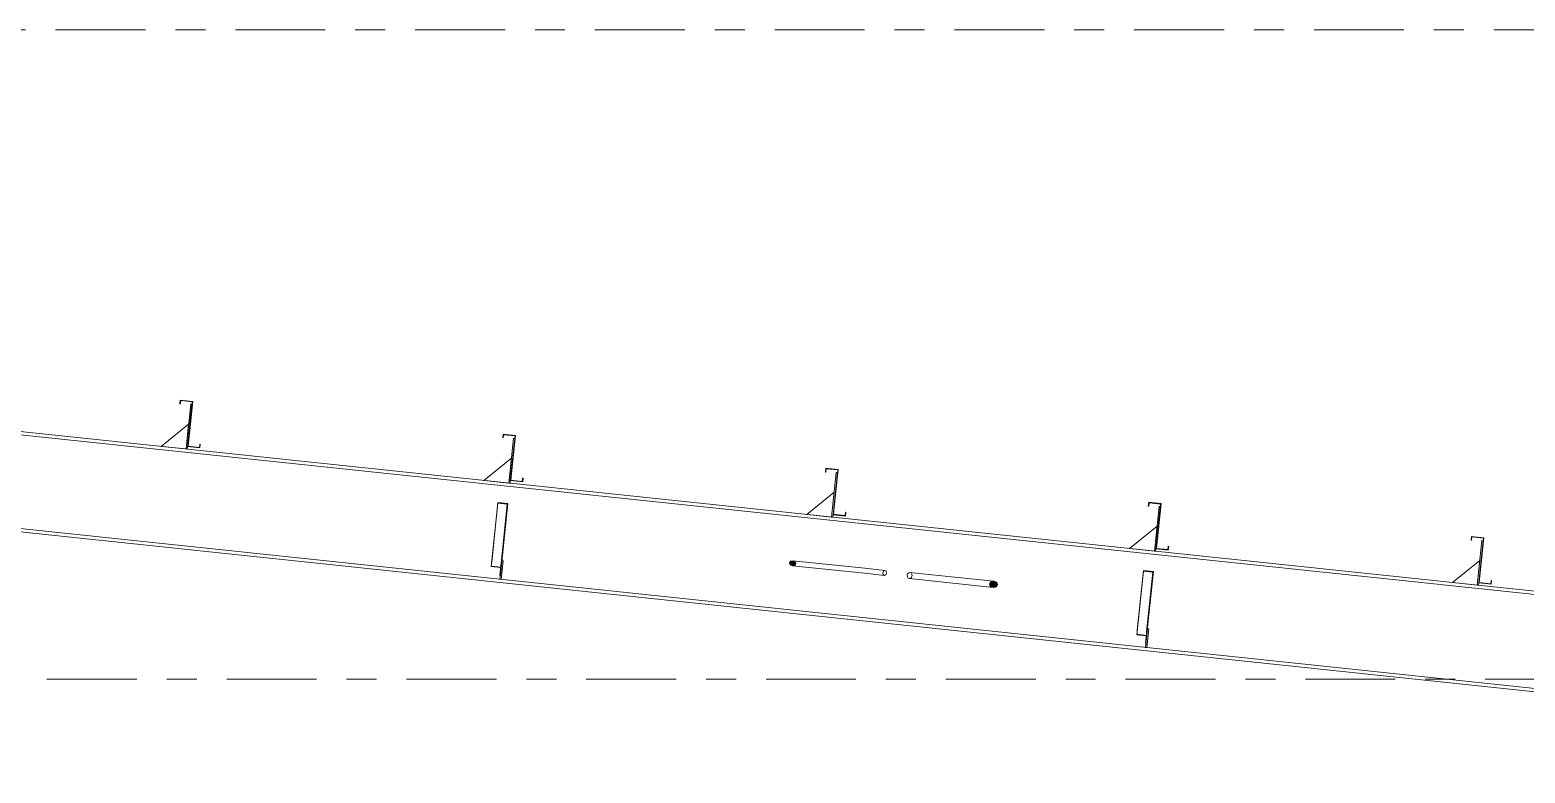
# Model space of a CAD drawing. Header units: millimetres. Extents: x -49 to 773, y -82 to 492.
# Drawn here: x 361.49 to 411.39, y 422.62 to 447.42 of the extents above; entities that cross this region are included whole.
import ezdxf

# ---------------------------------------------------------------- set-up
doc = ezdxf.new("R2010")
doc.units = ezdxf.units.MM
for name, pattern in [('XKITLINE00', [0]), ('XKITLINE02', [4, 2, -2]), ('XKITLINE03', [6, 3, -1, 1, -1])]:
    doc.linetypes.add(name, pattern=pattern)
doc.layers.add('Part', color=2, linetype='Continuous', lineweight=0)
doc.layers.add('S-grid', color=1, linetype='Continuous', lineweight=0)

# ---------------------------------------------------------------- blocks, each defined once
blk = doc.blocks.new('*A402')
at = {"layer": 'Part'}
blk.add_hatch(color=3, dxfattribs=at).paths.add_polyline_path([(377.11, 431.628), (377.112, 431.649), (377.443, 431.614), (377.399, 431.194), (377.382, 431.195), (377.424, 431.594)], flags=17)
blk = doc.blocks.new('*A423')
at = {"layer": 'Part'}
blk.add_hatch(color=3, dxfattribs=at).paths.add_polyline_path([(388.698, 431.212), (388.71, 431.321), (388.725, 431.32), (388.712, 431.196), (388.297, 431.239), (388.455, 432.733), (388.07, 432.773), (388.059, 432.664), (388.044, 432.665), (388.057, 432.79), (388.471, 432.746), (388.314, 431.253)], flags=17)
blk = doc.blocks.new('*A424')
at = {"layer": 'Part'}
blk.add_hatch(color=3, dxfattribs=at).paths.add_polyline_path([(377.925, 432.348), (377.936, 432.458), (377.951, 432.456), (377.938, 432.332), (377.524, 432.376), (377.681, 433.869), (377.297, 433.91), (377.285, 433.8), (377.27, 433.802), (377.283, 433.926), (377.698, 433.882), (377.54, 432.389)], flags=17)
blk = doc.blocks.new('*A425')
at = {"layer": 'Part'}
blk.add_hatch(color=3, dxfattribs=at).paths.add_polyline_path([(367.151, 433.485), (367.163, 433.594), (367.178, 433.593), (367.164, 433.468), (366.75, 433.512), (366.908, 435.005), (366.523, 435.046), (366.511, 434.937), (366.497, 434.938), (366.51, 435.062), (366.924, 435.019), (366.767, 433.525)], flags=17)
blk = doc.blocks.new('*A429')
at = {"layer": 'Part'}
blk.add_hatch(color=3, dxfattribs=at).paths.add_polyline_path([(386.957, 429.705), (387.031, 429.672), (387.056, 429.61), (387.018, 429.555), (386.939, 429.539), (386.865, 429.571), (386.84, 429.633), (386.878, 429.689)], flags=17)
blk = doc.blocks.new('*A430')
at = {"layer": 'Part'}
blk.add_hatch(color=3, dxfattribs=at).paths.add_polyline_path([(393.724, 428.998), (393.768, 428.955), (393.78, 428.901), (393.757, 428.851), (393.705, 428.818), (393.639, 428.811), (393.575, 428.832), (393.532, 428.875), (393.52, 428.929), (393.543, 428.979), (393.594, 429.012), (393.661, 429.019)], flags=17)
blk = doc.blocks.new('*A433')
at = {"layer": 'Part'}
blk.add_hatch(color=3, dxfattribs=at).paths.add_polyline_path([(388.698, 431.212), (388.71, 431.321), (388.725, 431.32), (388.712, 431.196), (388.297, 431.239), (388.455, 432.733), (388.07, 432.773), (388.059, 432.664), (388.044, 432.665), (388.057, 432.79), (388.471, 432.746), (388.314, 431.253)], flags=17)
blk = doc.blocks.new('*A434')
at = {"layer": 'Part'}
blk.add_hatch(color=3, dxfattribs=at).paths.add_polyline_path([(377.925, 432.348), (377.936, 432.458), (377.951, 432.456), (377.938, 432.332), (377.524, 432.376), (377.681, 433.869), (377.297, 433.91), (377.285, 433.8), (377.27, 433.802), (377.283, 433.926), (377.698, 433.882), (377.54, 432.389)], flags=17)
blk = doc.blocks.new('*A435')
at = {"layer": 'Part'}
blk.add_hatch(color=3, dxfattribs=at).paths.add_polyline_path([(367.151, 433.485), (367.163, 433.594), (367.178, 433.593), (367.164, 433.468), (366.75, 433.512), (366.908, 435.005), (366.523, 435.046), (366.511, 434.937), (366.497, 434.938), (366.51, 435.062), (366.924, 435.019), (366.767, 433.525)], flags=17)
blk = doc.blocks.new('*A454')
at = {"layer": 'Part'}
blk.add_hatch(color=3, dxfattribs=at).paths.add_polyline_path([(410.245, 428.939), (410.257, 429.049), (410.272, 429.047), (410.259, 428.923), (409.844, 428.967), (410.002, 430.46), (409.617, 430.501), (409.606, 430.391), (409.591, 430.393), (409.604, 430.517), (410.018, 430.473), (409.861, 428.98)], flags=17)
blk = doc.blocks.new('*A455')
at = {"layer": 'Part'}
blk.add_hatch(color=3, dxfattribs=at).paths.add_polyline_path([(399.472, 430.076), (399.483, 430.185), (399.498, 430.184), (399.485, 430.059), (399.071, 430.103), (399.228, 431.596), (398.844, 431.637), (398.832, 431.527), (398.817, 431.529), (398.83, 431.653), (399.245, 431.61), (399.087, 430.116)], flags=17)
blk = doc.blocks.new('*A462')
at = {"layer": 'Part'}
blk.add_hatch(color=3, dxfattribs=at).paths.add_polyline_path([(410.245, 428.939), (410.257, 429.049), (410.272, 429.047), (410.259, 428.923), (409.844, 428.967), (410.002, 430.46), (409.617, 430.501), (409.606, 430.391), (409.591, 430.393), (409.604, 430.517), (410.018, 430.473), (409.861, 428.98)], flags=17)
blk = doc.blocks.new('*A463')
at = {"layer": 'Part'}
blk.add_hatch(color=3, dxfattribs=at).paths.add_polyline_path([(399.472, 430.076), (399.483, 430.185), (399.498, 430.184), (399.485, 430.059), (399.071, 430.103), (399.228, 431.596), (398.844, 431.637), (398.832, 431.527), (398.817, 431.529), (398.83, 431.653), (399.245, 431.61), (399.087, 430.116)], flags=17)
blk = doc.blocks.new('*A464')
at = {"layer": 'Part'}
blk.add_hatch(color=3, dxfattribs=at).paths.add_polyline_path([(398.657, 429.355), (398.659, 429.376), (398.99, 429.341), (398.946, 428.921), (398.93, 428.923), (398.972, 429.322)], flags=17)
blk = doc.blocks.new('*A1511')
at = {"layer": 'S-grid', "color": 1, "linetype": 'XKITLINE03', "lineweight": 0}
blk.add_line((290.348, 447.415), (537.176, 447.415), dxfattribs=at)
blk = doc.blocks.new('*A1512')
at = {"layer": 'S-grid', "color": 1, "linetype": 'XKITLINE03', "lineweight": 0}
blk.add_line((2.06, 425.748), (484.241, 425.748), dxfattribs=at)
blk = doc.blocks.new('*A1819')
at = {"layer": 'Part', "color": 7, "linetype": 'XKITLINE02', "lineweight": 0}
for p, q in [((341.759, 432.712), (342.108, 436.027)), ((344.845, 432.387), (344.513, 432.422)), ((344.856, 432.495), (344.524, 432.53)), ((441.198, 425.576), (437.448, 422.619)), ((431.033, 423.296), (430.702, 423.331)), ((431.044, 423.404), (430.713, 423.439))]:
    blk.add_line(p, q, dxfattribs=at)
at = {"layer": 'Part', "color": 2, "linetype": 'XKITLINE00', "lineweight": 0}
for p, q in [((441.076, 425.48), (342.097, 435.92)), ((342.108, 436.027), (441.198, 425.576)), ((344.513, 432.422), (341.759, 432.712)), ((344.524, 432.53), (341.77, 432.82)), ((430.702, 423.331), (344.845, 432.387)), ((430.713, 423.439), (344.856, 432.495)), ((437.448, 422.619), (431.033, 423.296)), ((437.57, 422.716), (431.044, 423.404))]:
    blk.add_line(p, q, dxfattribs=at)
blk = doc.blocks.new('*A1820')
at = {"layer": 'Part', "color": 2, "linetype": 'XKITLINE00', "lineweight": 0}
blk.add_line((399.108, 430.853), (398.192, 430.112), dxfattribs=at)
at = {"layer": 'Part', "color": 7, "linetype": 'XKITLINE02', "lineweight": 0}
for p, q in [((399.021, 430.024), (399.108, 430.853)), ((398.192, 430.112), (399.021, 430.024))]:
    blk.add_line(p, q, dxfattribs=at)
blk = doc.blocks.new('*A1821')
at = {"layer": 'Part', "color": 7, "linetype": 'XKITLINE02', "lineweight": 0}
for p, q in [((398.659, 429.376), (398.433, 427.236)), ((398.972, 429.322), (398.722, 426.954)), ((398.738, 426.953), (398.99, 429.341)), ((398.433, 427.236), (398.748, 427.203)), ((398.435, 427.249), (398.766, 427.214)), ((398.722, 426.954), (398.738, 426.953))]:
    blk.add_line(p, q, dxfattribs=at)
blk = doc.blocks.new('*A1822')
at = {"layer": 'Part', "color": 2, "linetype": 'XKITLINE00', "lineweight": 0}
for p, q in [((398.657, 429.355), (398.433, 427.236)), ((398.657, 429.355), (398.659, 429.376)), ((398.972, 429.322), (398.657, 429.355)), ((398.659, 429.376), (398.99, 429.341)), ((398.99, 429.341), (398.762, 427.175)), ((398.93, 428.923), (398.972, 429.322)), ((398.93, 428.923), (398.722, 426.954)), ((398.946, 428.921), (398.93, 428.923)), ((398.433, 427.236), (398.748, 427.203)), ((398.722, 426.954), (398.738, 426.953))]:
    blk.add_line(p, q, dxfattribs=at)
at = {"layer": 'Part', "color": 7, "linetype": 'XKITLINE02', "lineweight": 0}
for p, q in [((398.435, 427.249), (398.766, 427.214)), ((398.762, 427.175), (398.738, 426.953))]:
    blk.add_line(p, q, dxfattribs=at)
blk = doc.blocks.new('*A1897')
at = {"layer": 'Part', "color": 2, "linetype": 'XKITLINE00', "lineweight": 0}
for p, q in [((377.11, 431.628), (376.886, 429.509)), ((377.11, 431.628), (377.112, 431.649)), ((377.424, 431.594), (377.11, 431.628)), ((377.112, 431.649), (377.443, 431.614)), ((377.382, 431.195), (377.175, 429.227)), ((377.443, 431.614), (377.215, 429.447)), ((377.382, 431.195), (377.424, 431.594)), ((377.399, 431.194), (377.382, 431.195)), ((376.886, 429.509), (377.201, 429.476)), ((377.175, 429.227), (377.191, 429.225))]:
    blk.add_line(p, q, dxfattribs=at)
at = {"layer": 'Part', "color": 7, "linetype": 'XKITLINE02', "lineweight": 0}
for p, q in [((376.887, 429.522), (377.219, 429.487)), ((377.215, 429.447), (377.191, 429.225))]:
    blk.add_line(p, q, dxfattribs=at)
blk = doc.blocks.new('*A1898')
at = {"layer": 'Part', "color": 7, "linetype": 'XKITLINE02', "lineweight": 0}
for p, q in [((377.112, 431.649), (376.886, 429.509)), ((377.424, 431.594), (377.175, 429.227)), ((377.191, 429.225), (377.443, 431.614)), ((376.886, 429.509), (377.201, 429.476)), ((376.887, 429.522), (377.219, 429.487)), ((377.175, 429.227), (377.191, 429.225))]:
    blk.add_line(p, q, dxfattribs=at)
blk = doc.blocks.new('*A1899')
at = {"layer": 'Part', "color": 7, "linetype": 'XKITLINE02', "lineweight": 0}
for p, q in [((377.242, 429.707), (377.177, 429.086)), ((377.218, 429.081), (377.284, 429.703)), ((377.284, 429.703), (377.242, 429.707)), ((377.19, 429.21), (377.231, 429.205)), ((377.177, 429.086), (377.218, 429.081))]:
    blk.add_line(p, q, dxfattribs=at)
blk = doc.blocks.new('*A1900')
at = {"layer": 'Part', "color": 7, "linetype": 'XKITLINE02', "lineweight": 0}
for p, q in [((377.215, 429.447), (377.242, 429.707)), ((377.19, 429.21), (377.231, 429.205)), ((377.218, 429.081), (377.177, 429.086))]:
    blk.add_line(p, q, dxfattribs=at)
at = {"layer": 'Part', "color": 2, "linetype": 'XKITLINE00', "lineweight": 0}
for p, q in [((377.284, 429.703), (377.218, 429.081)), ((377.242, 429.707), (377.284, 429.703)), ((377.177, 429.086), (377.215, 429.447))]:
    blk.add_line(p, q, dxfattribs=at)
blk = doc.blocks.new('*A1903')
at = {"layer": 'Part', "color": 2, "linetype": 'XKITLINE00', "lineweight": 0}
for p, q in [((366.857, 434.925), (366.7, 433.433)), ((366.899, 434.921), (366.857, 434.925)), ((366.75, 433.512), (366.741, 433.429))]:
    blk.add_line(p, q, dxfattribs=at)
at = {"layer": 'Part', "color": 7, "linetype": 'XKITLINE02', "lineweight": 0}
for p, q in [((366.75, 433.512), (366.899, 434.921)), ((366.741, 433.429), (366.7, 433.433))]:
    blk.add_line(p, q, dxfattribs=at)
blk = doc.blocks.new('*A1904')
at = {"layer": 'Part', "color": 2, "linetype": 'XKITLINE00', "lineweight": 0}
blk.add_line((366.787, 434.262), (365.871, 433.521), dxfattribs=at)
at = {"layer": 'Part', "color": 7, "linetype": 'XKITLINE02', "lineweight": 0}
for p, q in [((366.7, 433.433), (366.787, 434.262)), ((365.871, 433.521), (366.7, 433.433))]:
    blk.add_line(p, q, dxfattribs=at)
blk = doc.blocks.new('*A1909')
at = {"layer": 'Part', "color": 2, "linetype": 'XKITLINE00', "lineweight": 0}
for p, q in [((377.631, 433.789), (377.473, 432.297)), ((377.672, 433.784), (377.631, 433.789)), ((377.524, 432.376), (377.515, 432.293))]:
    blk.add_line(p, q, dxfattribs=at)
at = {"layer": 'Part', "color": 7, "linetype": 'XKITLINE02', "lineweight": 0}
for p, q in [((377.524, 432.376), (377.672, 433.784)), ((377.515, 432.293), (377.473, 432.297))]:
    blk.add_line(p, q, dxfattribs=at)
blk = doc.blocks.new('*A1910')
at = {"layer": 'Part', "color": 2, "linetype": 'XKITLINE00', "lineweight": 0}
blk.add_line((377.561, 433.126), (376.645, 432.385), dxfattribs=at)
at = {"layer": 'Part', "color": 7, "linetype": 'XKITLINE02', "lineweight": 0}
for p, q in [((377.473, 432.297), (377.561, 433.126)), ((376.645, 432.385), (377.473, 432.297))]:
    blk.add_line(p, q, dxfattribs=at)
blk = doc.blocks.new('*A1911')
at = {"layer": 'Part', "color": 2, "linetype": 'XKITLINE00', "lineweight": 0}
blk.add_line((388.334, 431.99), (387.418, 431.248), dxfattribs=at)
at = {"layer": 'Part', "color": 7, "linetype": 'XKITLINE02', "lineweight": 0}
for p, q in [((388.247, 431.161), (388.334, 431.99)), ((387.418, 431.248), (388.247, 431.161))]:
    blk.add_line(p, q, dxfattribs=at)
blk = doc.blocks.new('*A1912')
at = {"layer": 'Part', "color": 2, "linetype": 'XKITLINE00', "lineweight": 0}
for p, q in [((388.404, 432.653), (388.247, 431.161)), ((388.446, 432.648), (388.404, 432.653)), ((388.297, 431.239), (388.288, 431.156))]:
    blk.add_line(p, q, dxfattribs=at)
at = {"layer": 'Part', "color": 7, "linetype": 'XKITLINE02', "lineweight": 0}
for p, q in [((388.297, 431.239), (388.446, 432.648)), ((388.288, 431.156), (388.247, 431.161))]:
    blk.add_line(p, q, dxfattribs=at)
blk = doc.blocks.new('*A1955')
at = {"layer": 'Part', "color": 2, "linetype": 'XKITLINE00', "lineweight": 0}
for p, q in [((388.044, 432.665), (388.057, 432.79)), ((388.059, 432.664), (388.044, 432.665)), ((388.057, 432.79), (388.471, 432.746)), ((388.07, 432.773), (388.059, 432.664)), ((388.455, 432.733), (388.07, 432.773)), ((388.297, 431.239), (388.455, 432.733)), ((388.471, 432.746), (388.314, 431.253)), ((388.712, 431.196), (388.297, 431.239)), ((388.314, 431.253), (388.698, 431.212)), ((388.698, 431.212), (388.71, 431.321)), ((388.71, 431.321), (388.725, 431.32)), ((388.725, 431.32), (388.712, 431.196))]:
    blk.add_line(p, q, dxfattribs=at)
blk = doc.blocks.new('*A1956')
at = {"layer": 'Part', "color": 2, "linetype": 'XKITLINE00', "lineweight": 0}
for p, q in [((377.27, 433.802), (377.283, 433.926)), ((377.285, 433.8), (377.27, 433.802)), ((377.283, 433.926), (377.698, 433.882)), ((377.297, 433.91), (377.285, 433.8)), ((377.681, 433.869), (377.297, 433.91)), ((377.524, 432.376), (377.681, 433.869)), ((377.698, 433.882), (377.54, 432.389)), ((377.938, 432.332), (377.524, 432.376)), ((377.54, 432.389), (377.925, 432.348)), ((377.925, 432.348), (377.936, 432.458)), ((377.936, 432.458), (377.951, 432.456)), ((377.951, 432.456), (377.938, 432.332))]:
    blk.add_line(p, q, dxfattribs=at)
blk = doc.blocks.new('*A1957')
at = {"layer": 'Part', "color": 2, "linetype": 'XKITLINE00', "lineweight": 0}
for p, q in [((366.497, 434.938), (366.51, 435.062)), ((366.511, 434.937), (366.497, 434.938)), ((366.51, 435.062), (366.924, 435.019)), ((366.523, 435.046), (366.511, 434.937)), ((366.908, 435.005), (366.523, 435.046)), ((366.75, 433.512), (366.908, 435.005)), ((366.924, 435.019), (366.767, 433.525)), ((367.164, 433.468), (366.75, 433.512)), ((366.767, 433.525), (367.151, 433.485)), ((367.151, 433.485), (367.163, 433.594)), ((367.163, 433.594), (367.178, 433.593)), ((367.178, 433.593), (367.164, 433.468))]:
    blk.add_line(p, q, dxfattribs=at)
blk = doc.blocks.new('*A1961')
at = {"layer": 'Part', "color": 2, "linetype": 'XKITLINE00', "lineweight": 0}
for p, q in [((386.878, 429.689), (386.84, 429.633)), ((386.957, 429.705), (386.878, 429.689)), ((389.361, 429.451), (386.957, 429.705)), ((386.957, 429.705), (387.031, 429.672)), ((387.056, 429.61), (387.031, 429.672)), ((386.84, 429.633), (386.865, 429.571)), ((386.865, 429.571), (386.939, 429.539)), ((386.939, 429.539), (387.018, 429.555)), ((389.344, 429.285), (386.939, 429.539)), ((387.018, 429.555), (387.056, 429.61))]:
    blk.add_line(p, q, dxfattribs=at)
at = {"layer": 'Part', "color": 7, "linetype": 'XKITLINE02', "lineweight": 0}
for p, q in [((390.01, 429.215), (389.344, 429.285)), ((390.028, 429.381), (389.361, 429.451)), ((389.956, 429.305), (389.98, 429.361)), ((389.968, 429.244), (389.956, 429.305)), ((390.01, 429.215), (389.968, 429.244)), ((389.98, 429.361), (390.028, 429.381)), ((390.058, 429.235), (390.01, 429.215)), ((390.028, 429.381), (390.07, 429.352)), ((390.083, 429.291), (390.058, 429.235)), ((390.07, 429.352), (390.083, 429.291))]:
    blk.add_line(p, q, dxfattribs=at)
blk = doc.blocks.new('*A1962')
at = {"layer": 'Part', "color": 7, "linetype": 'XKITLINE02', "lineweight": 0}
for p, q in [((390.769, 429.219), (390.785, 429.269)), ((390.775, 429.166), (390.769, 429.219)), ((390.785, 429.269), (390.82, 429.304)), ((390.82, 429.304), (390.862, 429.314)), ((391.488, 429.248), (390.862, 429.314)), ((390.862, 429.314), (390.902, 429.296)), ((390.902, 429.296), (390.928, 429.254)), ((390.934, 429.201), (390.918, 429.151)), ((390.928, 429.254), (390.934, 429.201)), ((390.801, 429.125), (390.775, 429.166)), ((390.841, 429.107), (390.801, 429.125)), ((390.883, 429.116), (390.841, 429.107)), ((391.466, 429.041), (390.841, 429.107)), ((390.918, 429.151), (390.883, 429.116))]:
    blk.add_line(p, q, dxfattribs=at)
at = {"layer": 'Part', "color": 2, "linetype": 'XKITLINE00', "lineweight": 0}
for p, q in [((393.661, 429.019), (391.488, 429.248)), ((393.639, 428.811), (391.466, 429.041)), ((393.543, 428.979), (393.52, 428.929)), ((393.52, 428.929), (393.532, 428.875)), ((393.532, 428.875), (393.575, 428.832)), ((393.594, 429.012), (393.543, 428.979)), ((393.575, 428.832), (393.639, 428.811)), ((393.661, 429.019), (393.594, 429.012)), ((393.639, 428.811), (393.705, 428.818)), ((393.724, 428.998), (393.661, 429.019)), ((393.705, 428.818), (393.757, 428.851)), ((393.768, 428.955), (393.724, 428.998)), ((393.757, 428.851), (393.78, 428.901)), ((393.78, 428.901), (393.768, 428.955))]:
    blk.add_line(p, q, dxfattribs=at)
blk = doc.blocks.new('*A1965')
at = {"layer": 'Part', "color": 2, "linetype": 'XKITLINE00', "lineweight": 0}
for p, q in [((388.044, 432.665), (388.057, 432.79)), ((388.059, 432.664), (388.044, 432.665)), ((388.057, 432.79), (388.471, 432.746)), ((388.07, 432.773), (388.059, 432.664)), ((388.455, 432.733), (388.07, 432.773)), ((388.297, 431.239), (388.455, 432.733)), ((388.471, 432.746), (388.314, 431.253)), ((388.712, 431.196), (388.297, 431.239)), ((388.314, 431.253), (388.698, 431.212)), ((388.698, 431.212), (388.71, 431.321)), ((388.71, 431.321), (388.725, 431.32)), ((388.725, 431.32), (388.712, 431.196))]:
    blk.add_line(p, q, dxfattribs=at)
blk = doc.blocks.new('*A1966')
at = {"layer": 'Part', "color": 2, "linetype": 'XKITLINE00', "lineweight": 0}
for p, q in [((377.27, 433.802), (377.283, 433.926)), ((377.285, 433.8), (377.27, 433.802)), ((377.283, 433.926), (377.698, 433.882)), ((377.297, 433.91), (377.285, 433.8)), ((377.681, 433.869), (377.297, 433.91)), ((377.524, 432.376), (377.681, 433.869)), ((377.698, 433.882), (377.54, 432.389)), ((377.938, 432.332), (377.524, 432.376)), ((377.54, 432.389), (377.925, 432.348)), ((377.925, 432.348), (377.936, 432.458)), ((377.936, 432.458), (377.951, 432.456)), ((377.951, 432.456), (377.938, 432.332))]:
    blk.add_line(p, q, dxfattribs=at)
blk = doc.blocks.new('*A1967')
at = {"layer": 'Part', "color": 2, "linetype": 'XKITLINE00', "lineweight": 0}
for p, q in [((366.497, 434.938), (366.51, 435.062)), ((366.511, 434.937), (366.497, 434.938)), ((366.51, 435.062), (366.924, 435.019)), ((366.523, 435.046), (366.511, 434.937)), ((366.908, 435.005), (366.523, 435.046)), ((366.75, 433.512), (366.908, 435.005)), ((366.924, 435.019), (366.767, 433.525)), ((367.164, 433.468), (366.75, 433.512)), ((366.767, 433.525), (367.151, 433.485)), ((367.151, 433.485), (367.163, 433.594)), ((367.163, 433.594), (367.178, 433.593)), ((367.178, 433.593), (367.164, 433.468))]:
    blk.add_line(p, q, dxfattribs=at)
blk = doc.blocks.new('*A2007')
at = {"layer": 'Part', "color": 2, "linetype": 'XKITLINE00', "lineweight": 0}
for p, q in [((409.591, 430.393), (409.604, 430.517)), ((409.606, 430.391), (409.591, 430.393)), ((409.604, 430.517), (410.018, 430.473)), ((409.617, 430.501), (409.606, 430.391)), ((410.002, 430.46), (409.617, 430.501)), ((409.844, 428.967), (410.002, 430.46)), ((410.018, 430.473), (409.861, 428.98)), ((410.259, 428.923), (409.844, 428.967)), ((409.861, 428.98), (410.245, 428.939)), ((410.245, 428.939), (410.257, 429.049)), ((410.257, 429.049), (410.272, 429.047)), ((410.272, 429.047), (410.259, 428.923))]:
    blk.add_line(p, q, dxfattribs=at)
blk = doc.blocks.new('*A2008')
at = {"layer": 'Part', "color": 2, "linetype": 'XKITLINE00', "lineweight": 0}
for p, q in [((398.817, 431.529), (398.83, 431.653)), ((398.832, 431.527), (398.817, 431.529)), ((398.83, 431.653), (399.245, 431.61)), ((398.844, 431.637), (398.832, 431.527)), ((399.228, 431.596), (398.844, 431.637)), ((399.071, 430.103), (399.228, 431.596)), ((399.245, 431.61), (399.087, 430.116)), ((399.472, 430.076), (399.483, 430.185)), ((399.483, 430.185), (399.498, 430.184)), ((399.498, 430.184), (399.485, 430.059)), ((399.485, 430.059), (399.071, 430.103)), ((399.087, 430.116), (399.472, 430.076))]:
    blk.add_line(p, q, dxfattribs=at)
blk = doc.blocks.new('*A2016')
at = {"layer": 'Part', "color": 2, "linetype": 'XKITLINE00', "lineweight": 0}
for p, q in [((409.591, 430.393), (409.604, 430.517)), ((409.606, 430.391), (409.591, 430.393)), ((409.604, 430.517), (410.018, 430.473)), ((409.617, 430.501), (409.606, 430.391)), ((410.002, 430.46), (409.617, 430.501)), ((409.844, 428.967), (410.002, 430.46)), ((410.018, 430.473), (409.861, 428.98)), ((410.259, 428.923), (409.844, 428.967)), ((409.861, 428.98), (410.245, 428.939)), ((410.245, 428.939), (410.257, 429.049)), ((410.257, 429.049), (410.272, 429.047)), ((410.272, 429.047), (410.259, 428.923))]:
    blk.add_line(p, q, dxfattribs=at)
blk = doc.blocks.new('*A2017')
at = {"layer": 'Part', "color": 2, "linetype": 'XKITLINE00', "lineweight": 0}
for p, q in [((398.817, 431.529), (398.83, 431.653)), ((398.832, 431.527), (398.817, 431.529)), ((398.83, 431.653), (399.245, 431.61)), ((398.844, 431.637), (398.832, 431.527)), ((399.228, 431.596), (398.844, 431.637)), ((399.071, 430.103), (399.228, 431.596)), ((399.245, 431.61), (399.087, 430.116)), ((399.472, 430.076), (399.483, 430.185)), ((399.483, 430.185), (399.498, 430.184)), ((399.498, 430.184), (399.485, 430.059)), ((399.485, 430.059), (399.071, 430.103)), ((399.087, 430.116), (399.472, 430.076))]:
    blk.add_line(p, q, dxfattribs=at)
blk = doc.blocks.new('*A2018')
at = {"layer": 'Part', "color": 2, "linetype": 'XKITLINE00', "lineweight": 0}
blk.add_line((409.882, 429.717), (408.965, 428.975), dxfattribs=at)
at = {"layer": 'Part', "color": 7, "linetype": 'XKITLINE02', "lineweight": 0}
for p, q in [((409.794, 428.888), (409.882, 429.717)), ((408.965, 428.975), (409.794, 428.888))]:
    blk.add_line(p, q, dxfattribs=at)
blk = doc.blocks.new('*A2019')
at = {"layer": 'Part', "color": 2, "linetype": 'XKITLINE00', "lineweight": 0}
for p, q in [((409.951, 430.38), (409.794, 428.888)), ((409.993, 430.375), (409.951, 430.38)), ((409.844, 428.967), (409.836, 428.884))]:
    blk.add_line(p, q, dxfattribs=at)
at = {"layer": 'Part', "color": 7, "linetype": 'XKITLINE02', "lineweight": 0}
for p, q in [((409.844, 428.967), (409.993, 430.375)), ((409.836, 428.884), (409.794, 428.888))]:
    blk.add_line(p, q, dxfattribs=at)
blk = doc.blocks.new('*A2020')
at = {"layer": 'Part', "color": 2, "linetype": 'XKITLINE00', "lineweight": 0}
for p, q in [((398.724, 426.813), (398.762, 427.175)), ((398.831, 427.43), (398.765, 426.808)), ((398.789, 427.434), (398.831, 427.43))]:
    blk.add_line(p, q, dxfattribs=at)
at = {"layer": 'Part', "color": 7, "linetype": 'XKITLINE02', "lineweight": 0}
for p, q in [((398.762, 427.175), (398.789, 427.434)), ((398.765, 426.808), (398.724, 426.813)), ((398.737, 426.937), (398.778, 426.933))]:
    blk.add_line(p, q, dxfattribs=at)
blk = doc.blocks.new('*A2021')
at = {"layer": 'Part', "color": 2, "linetype": 'XKITLINE00', "lineweight": 0}
for p, q in [((399.178, 431.516), (399.021, 430.024)), ((399.219, 431.512), (399.178, 431.516)), ((399.071, 430.103), (399.062, 430.02))]:
    blk.add_line(p, q, dxfattribs=at)
at = {"layer": 'Part', "color": 7, "linetype": 'XKITLINE02', "lineweight": 0}
for p, q in [((399.071, 430.103), (399.219, 431.512)), ((399.062, 430.02), (399.021, 430.024))]:
    blk.add_line(p, q, dxfattribs=at)
blk = doc.blocks.new('*A2022')
at = {"layer": 'Part', "color": 7, "linetype": 'XKITLINE02', "lineweight": 0}
for p, q in [((398.789, 427.434), (398.724, 426.813)), ((398.765, 426.808), (398.831, 427.43)), ((398.831, 427.43), (398.789, 427.434)), ((398.724, 426.813), (398.765, 426.808)), ((398.737, 426.937), (398.778, 426.933))]:
    blk.add_line(p, q, dxfattribs=at)

msp = doc.modelspace()

# ---------------------------------------------------------------- block references
at = {"lineweight": 0}
for name in ['*A1511', '*A1819', '*A425', '*A435', '*A1957', '*A1967', '*A1903', '*A1904', '*A424', '*A434', '*A1956', '*A1966', '*A1909', '*A1910', '*A423', '*A433', '*A1955', '*A1965', '*A1912', '*A1911', '*A1897', '*A1898', '*A402', '*A455', '*A463', '*A2008', '*A2017', '*A2021', '*A1820', '*A454', '*A462', '*A2007', '*A2016', '*A2019', '*A1899', '*A1900', '*A429', '*A1961', '*A2018', '*A1962', '*A1821', '*A1822', '*A464', '*A430', '*A1512', '*A2020', '*A2022']:
    msp.add_blockref(name, (0, 0), dxfattribs=at)

doc.saveas('drawing.dxf')
